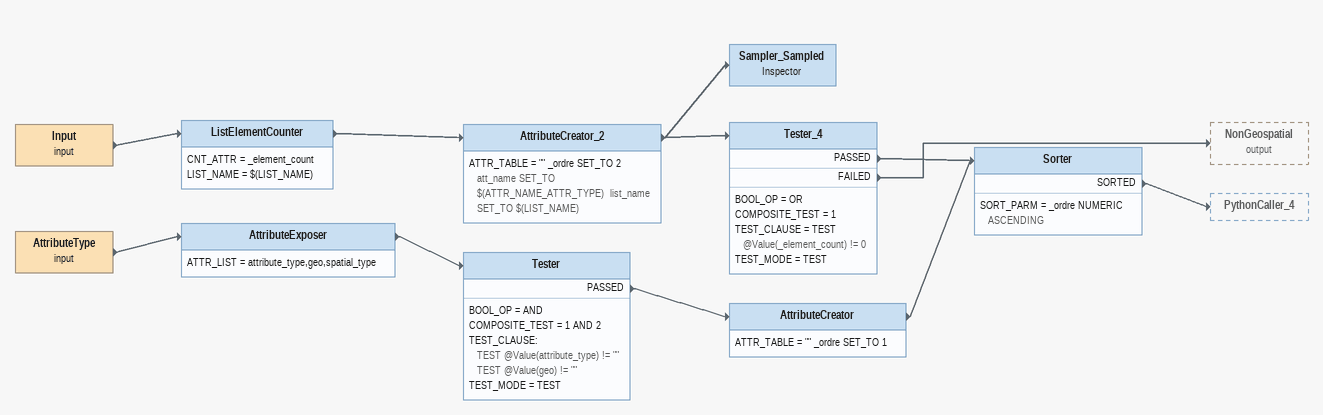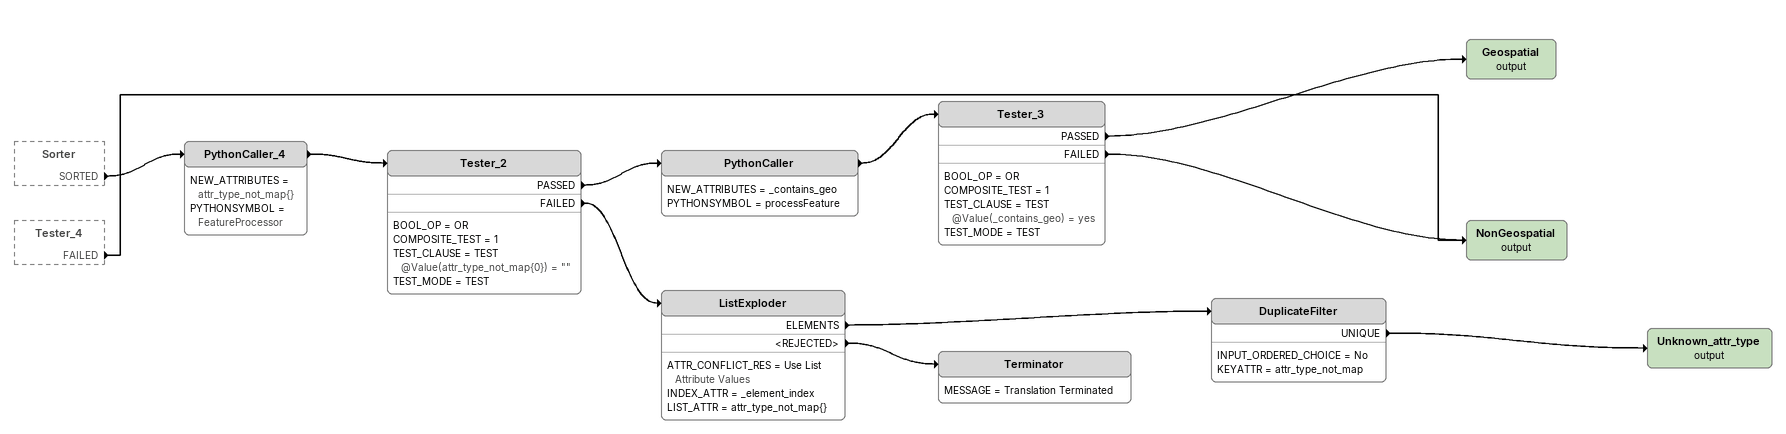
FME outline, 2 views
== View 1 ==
AttributeType (input)
    -> AttributeExposer
AttributeExposer
    ATTR_LIST = attribute_type,geo,spatial_type
    -> Tester
Tester
    BOOL_OP = AND
    COMPOSITE_TEST = 1 AND 2
    TEST_CLAUSE:
      TEST @Value(attribute_type) != ""
      TEST @Value(geo) != ""
    TEST_MODE = TEST
    PASSED -> AttributeCreator
AttributeCreator
    ATTR_TABLE = "" _ordre SET_TO 1
    -> Sorter
Input (input)
    -> ListElementCounter
ListElementCounter
    CNT_ATTR = _element_count
    LIST_NAME = $(LIST_NAME)
    -> AttributeCreator_2
AttributeCreator_2
    ATTR_TABLE = "" _ordre SET_TO 2  att_name SET_TO $(ATTR_NAME_ATTR_TYPE)  list_name SET_TO $(LIST_NAME)
    -> Sampler_Sampled
    -> Tester_4
Sampler_Sampled: Inspector
Tester_4
    BOOL_OP = OR
    COMPOSITE_TEST = 1
    TEST_CLAUSE = TEST @Value(_element_count) != 0
    TEST_MODE = TEST
    PASSED -> Sorter
    FAILED -> NonGeospatial (output)
Sorter
    SORT_PARM = _ordre NUMERIC ASCENDING
    SORTED -> PythonCaller_4

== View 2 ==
Sorter [outside]
    SORTED -> PythonCaller_4
Tester_4 [outside]
    FAILED -> NonGeospatial (output)
PythonCaller_4
    NEW_ATTRIBUTES = attr_type_not_map{}
    PYTHONSYMBOL = FeatureProcessor
    -> Tester_2
Tester_2
    BOOL_OP = OR
    COMPOSITE_TEST = 1
    TEST_CLAUSE = TEST @Value(attr_type_not_map{0}) = ""
    TEST_MODE = TEST
    PASSED -> PythonCaller
    FAILED -> ListExploder
PythonCaller
    NEW_ATTRIBUTES = _contains_geo
    PYTHONSYMBOL = processFeature
    -> Tester_3
Tester_3
    BOOL_OP = OR
    COMPOSITE_TEST = 1
    TEST_CLAUSE = TEST @Value(_contains_geo) = yes
    TEST_MODE = TEST
    PASSED -> Geospatial (output)
    FAILED -> NonGeospatial (output)
Geospatial (output)
NonGeospatial (output)
ListExploder
    ATTR_CONFLICT_RES = Use List Attribute Values
    INDEX_ATTR = _element_index
    LIST_ATTR = attr_type_not_map{}
    ELEMENTS -> DuplicateFilter
    <REJECTED> -> Terminator
DuplicateFilter
    INPUT_ORDERED_CHOICE = No
    KEYATTR = attr_type_not_map
    UNIQUE -> Unknown_attr_type (output)
Unknown_attr_type (output)
Terminator
    MESSAGE = Translation Terminated
